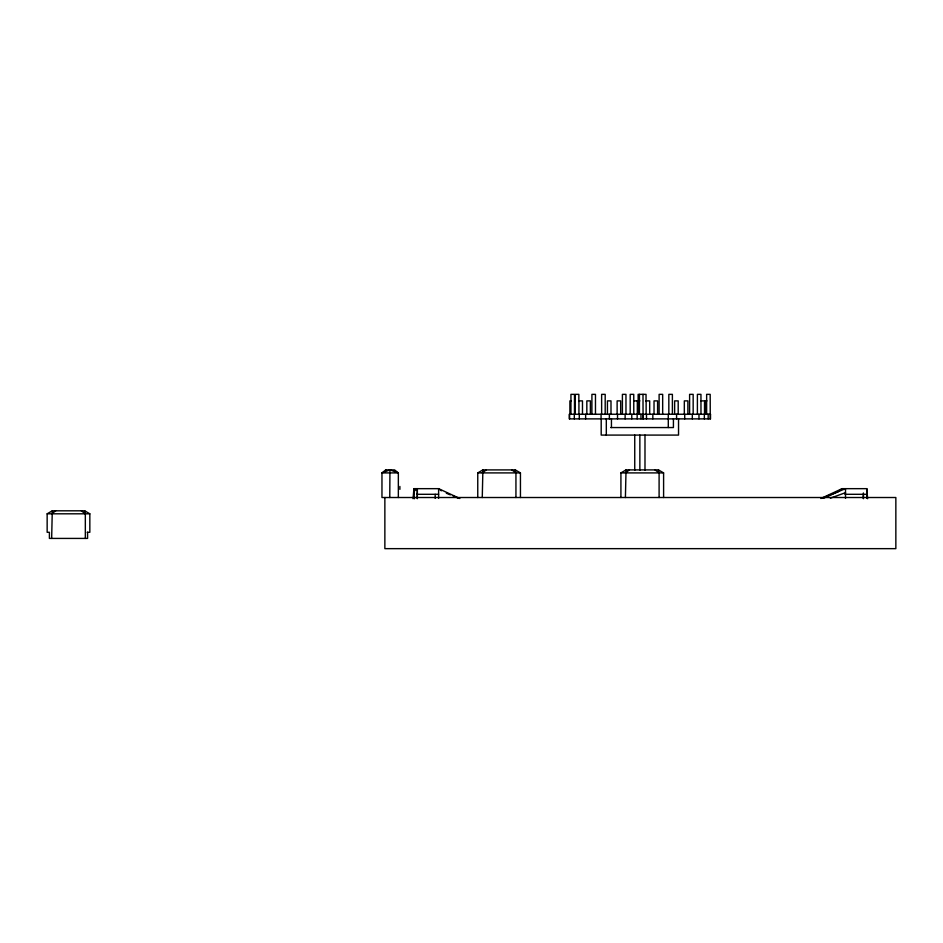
<?xml version="1.0" encoding="UTF-8"?>
<svg xmlns="http://www.w3.org/2000/svg" width="943" height="943" viewBox="0 0 943 943"><rect width="100%" height="100%" fill="white"/><g stroke="black" fill="none" stroke-linecap="round" stroke-linejoin="round"><path stroke-width="1.41" d="M417.325 498.706L417.325 488.663L413.671 491.562L414.496 498.729M398.347 497.515L398.347 472.903L389.942 469.909L389.765 497.515M413.081 498.729L413.906 488.663L438.613 488.663L459.83 498.493M51.653 538.418L52.278 510.811L84.717 510.811L89.833 513.805L89.833 532.288L87.18 532.288M482.262 497.515L482.887 469.909L515.326 469.909L520.442 472.903L520.442 497.515M625.409 497.515L626.034 469.909L658.473 469.909L663.601 472.903L663.601 497.515M867.619 498.729L866.794 488.663L842.099 488.663L838.445 491.562L823.793 498.104M51.653 513.805L55.696 510.811M482.262 472.903L486.305 469.909M625.409 472.903L629.452 469.909M87.581 532.288L87.581 538.418L49.401 538.418L49.401 532.288L47.15 532.288L47.15 513.805L52.278 510.811M477.759 497.515L477.759 472.903L482.887 469.909M620.918 497.515L620.918 472.903L626.034 469.909M820.881 498.493L842.099 488.663M822.272 498.199L845.506 488.663L845.506 498.387M389.942 469.909L381.962 472.903L381.962 497.515L895.85 497.515L895.85 548.649L384.862 548.649L384.862 497.515M830.382 498.163L845.506 492.682M571.152 400.881L569.89 400.881L569.89 414.248M633.779 400.881L639.849 400.881M700.979 400.881L704.527 400.881L704.527 414.248M706.932 400.881L705.211 400.881L705.211 414.248M610.64 427.556L673.42 427.556L673.42 418.798M477.759 472.903L520.442 472.903M620.918 472.903L663.601 472.903M416.747 494.297L438.613 494.297M844.928 494.297L866.794 494.297M47.15 513.805L89.833 513.805M446.31 493.224L450.353 494.875M453.053 495.983L458.439 498.199M655.055 469.909L659.098 472.903L659.098 497.515M511.896 469.909L515.939 472.903L515.939 497.515M81.287 510.811L85.33 513.805L85.33 538.418M441.359 490.831L438.613 488.663L438.613 498.387M658.473 469.909L659.098 472.903M515.326 469.909L515.939 472.903M84.717 510.811L85.33 513.805M646.474 414.248L646.497 418.881M579.273 414.248L579.297 418.881M863.387 492.965L863.387 498.706M866.794 488.663L866.794 498.387M863.387 494.297L863.387 498.387M710.256 418.881L710.185 394.351L706.637 394.351L706.637 414.248M708.169 414.248L708.169 418.881M704.362 414.248L704.338 418.881M700.979 414.248L700.955 394.351L697.396 394.351L697.396 414.248M698.975 414.248L698.975 418.881M693.164 414.248L693.164 394.351L689.604 394.351L689.604 414.248M692.315 414.248L692.315 418.881M687.883 414.248L687.883 400.881L684.323 400.881L684.323 414.248M684.724 414.248L684.724 418.881M678.536 418.704L678.536 435.088L601.198 435.088L601.198 418.704M678.194 414.248L678.194 400.881L674.634 400.881L674.634 414.248M676.579 414.248L676.579 418.881M672.394 414.248L672.394 394.351L668.835 394.351L668.835 414.248M668.292 418.798L668.292 427.556M668.269 414.248L668.269 418.881M662.67 414.248L662.67 394.351L659.11 394.351L659.11 414.248M657.589 414.248L657.589 400.881L654.029 400.881L654.029 414.248M652.839 414.248L652.839 418.881M649.68 414.248L649.68 400.881L646.132 400.881L646.132 414.248M646.038 401.459L646.038 394.351L638.14 394.351L638.14 414.248M644.988 435.088L644.988 470.309M643.315 414.248L643.315 418.881M642.996 394.351L643.067 418.881M640.969 414.248L640.969 418.881M639.861 435.088L639.861 470.309M639.437 394.351L639.437 414.248M638.01 400.881L638.01 414.248M637.327 400.881L637.327 414.248M637.162 414.248L637.15 418.881M634.745 435.088L634.745 470.309M633.779 414.248L633.755 394.351L630.195 394.351L630.195 414.248M631.775 414.248L631.775 418.881M625.963 414.248L625.963 394.351L622.404 394.351L622.404 414.248M625.126 414.248L625.126 418.881M620.683 414.248L620.683 400.881L617.123 400.881L617.123 414.248M617.524 414.248L617.524 418.881M611.441 418.798L611.441 427.556M610.993 414.248L610.993 400.881L607.433 400.881L607.433 414.248M609.378 414.248L609.378 418.881M606.314 418.704L606.314 435.088M605.194 414.248L605.194 394.351L601.634 394.351L601.634 414.248M601.068 414.248L601.068 418.881M595.469 414.248L595.469 394.351L591.909 394.351L591.909 414.248M590.389 414.248L590.389 400.881L586.829 400.881L586.829 414.248M585.638 414.248L585.638 418.881M582.479 414.248L582.479 400.881L578.931 400.881L578.931 414.248M578.849 401.459L578.849 394.351L575.289 394.351L575.289 414.248M574.487 414.248L574.487 394.351L570.939 394.351L570.939 414.248M574.311 414.248L574.311 418.881M569.572 414.248L569.572 418.881M435.194 494.297L435.194 498.387M417.325 488.663L417.325 498.387M413.906 488.663L413.906 494.297M399.891 486.458L399.891 489.37M385.734 469.909L381.962 472.903L398.347 472.903L394.575 469.909L385.734 469.909M710.503 414.248L569.324 414.248L569.324 418.881L710.503 418.881L710.503 414.248"/></g></svg>
